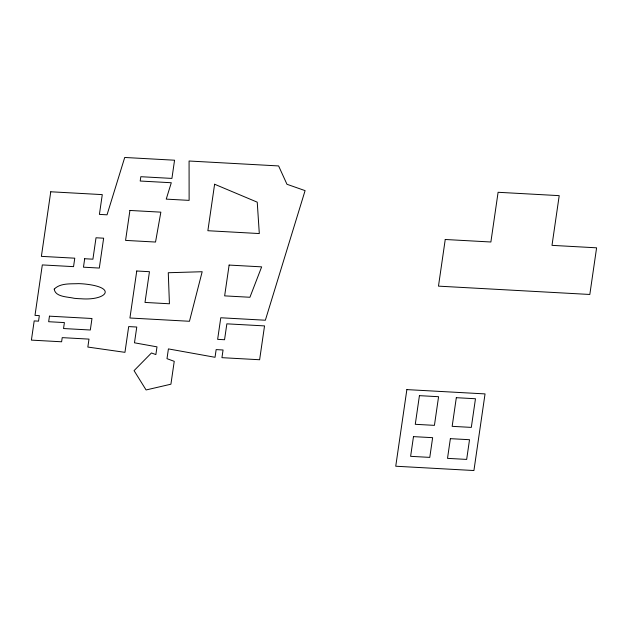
<?xml version="1.0" encoding="UTF-8"?>
<svg xmlns="http://www.w3.org/2000/svg" width="628" height="628" viewBox="0 0 628 628"><rect width="100%" height="100%" fill="white"/><g stroke="black" fill="none" stroke-linecap="round" stroke-linejoin="round"><path stroke-width="0.94" d="M50.758 191.776L41.385 256.357L74.771 258.186L73.547 266.641L42.312 264.922L34.995 315.374L39.336 315.617L38.536 321.159L34.187 320.916L31.4 340.117L61.615 341.781L62.219 337.636L88.995 339.112L87.842 347.056L124.948 352.339L128.685 326.584L136.771 327.031L134.478 342.81L156.992 346.852L155.87 354.577L151.458 352.96L134.062 370.646L146.089 389.957L170.918 384.203L174.239 361.336L167.001 358.674L168.414 348.909L215.035 357.293L216.15 349.6L223.058 349.984L221.943 357.67L259.623 359.742L264.537 325.908L226.857 323.836L224.549 339.732L217.641 339.356L220.773 317.768L265.361 320.225L305.09 190.629L286.972 184.279L278.604 165.933L189.075 161.011L189.122 200.379L166.232 199.123L171.295 182.74L140.201 181.029L140.829 176.703L171.923 178.415L174.56 160.211L124.721 157.471L107.035 214.815L99.412 214.391L102.286 194.617L50.758 191.776M49.463 316.167L48.654 321.717L64.401 322.58L63.538 328.538L90.314 330.006L91.986 318.506L49.463 316.167M84.686 258.736L83.461 267.19L99.31 268.062L103.644 238.193L96.021 237.769L92.913 259.191L84.686 258.736M129.918 210.451L125.569 240.398L155.532 242.047L160.854 212.154L129.918 210.451M136.755 270.998L129.925 318.004L189.46 321.277L202.177 271.728L168.273 272.733L169.427 303.779L144.997 302.429L149.456 271.696L136.755 270.998M214.611 184.239L207.868 230.719L259.309 233.553L257.237 202.169L214.611 184.239M229.118 265.071L224.643 295.874L249.928 297.264L261.656 266.861L229.118 265.071M406.865 389.603L395.742 466.227L473.92 470.529L485.044 393.905L406.865 389.603M413.483 436.625L410.618 456.336L429.78 457.388L432.637 437.677L413.483 436.625M419.425 395.656L415.273 424.308L434.427 425.36L438.58 396.708L419.425 395.656M445.244 239.488L438.477 286.14L589.825 294.469L596.6 247.817L551.996 245.36L559.21 195.646L498.098 192.286L490.884 242L445.244 239.488M450.37 438.658L447.513 458.361L466.667 459.413L469.524 439.71L450.37 438.658M456.32 397.689L452.16 426.341L471.314 427.393L475.475 398.741L456.32 397.689M54.228 289.115C55.295 297.138 67.84 296.73 74.096 298.284A82.692 73.28 -18.2 0 0 81.106 298.763C105.645 300.734 118.095 287.75 85.636 284.115A82.692 73.28 -18.2 0 0 78.626 283.636C70.564 284.037 60.335 282.898 54.228 289.115"/></g></svg>
